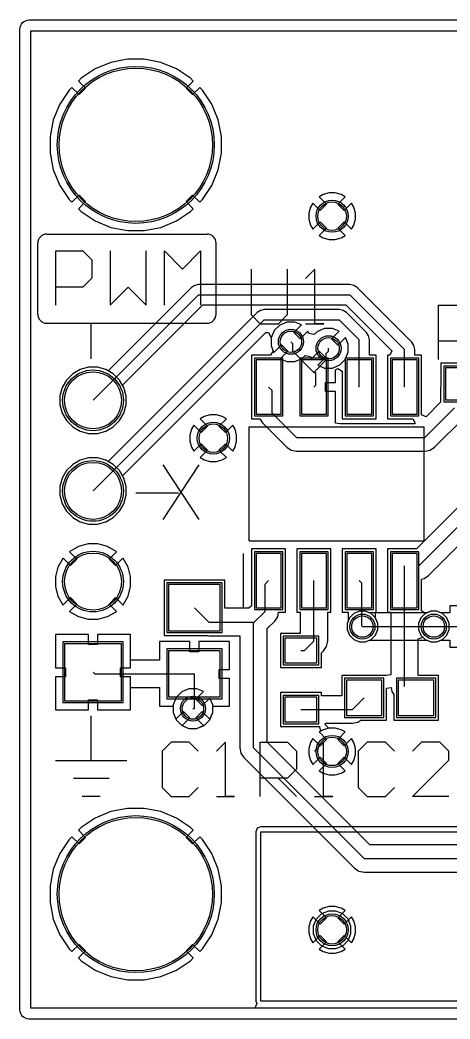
# Model space of a CAD drawing. Extents: x 3 to 4.97, y 3.05 to 4.15.
# Drawn here: x 3.002 to 3.477, y 3.051 to 4.154 of the extents above; entities that cross this region are included whole.
import ezdxf

# ---------------------------------------------------------------- set-up
doc = ezdxf.new("R2010")
doc.units = 0
doc.layers.get('0').update_dxf_attribs({"linetype": 'CONTINUOUS'})
for name, color, linetype in [('pcb1_copper_signal_1', 1, 'CONTINUOUS'), ('pcb1_copper_signal_2', 1, 'CONTINUOUS'), ('pcb1_copper_signal_bot', 5, 'CONTINUOUS'), ('pcb1_copper_signal_top', 1, 'CONTINUOUS'), ('pcb1_legend_top', 2, 'CONTINUOUS'), ('pcb1_paste_top', 8, 'CONTINUOUS'), ('pcb1_profile', 1, 'CONTINUOUS'), ('pcb1_soldermask_bot', 6, 'CONTINUOUS'), ('pcb1_soldermask_top', 1, 'CONTINUOUS')]:
    doc.layers.add(name, color=color, linetype=linetype)

# ---------------------------------------------------------------- blocks, each defined once
blk = doc.blocks.new('D14')
blk.add_lwpolyline([(0.0177, 0.0137), (-0.0177, 0.0137), (-0.0177, -0.0137), (0.0177, -0.0137)], close=True)
blk = doc.blocks.new('D15')
blk.add_lwpolyline([(0.0196, 0.0196), (-0.0196, 0.0196), (-0.0196, -0.0196), (0.0196, -0.0196)], close=True)
blk = doc.blocks.new('D16')
blk.add_lwpolyline([(0.0137, 0.0177), (-0.0137, 0.0177), (-0.0137, -0.0177), (0.0137, -0.0177)], close=True)
blk = doc.blocks.new('D23')
blk.add_lwpolyline([(0.0285, 0.0255), (-0.0285, 0.0255), (-0.0285, -0.0255), (0.0285, -0.0255)], close=True)
blk = doc.blocks.new('D24')
blk.add_lwpolyline([(0.0137, 0.03), (-0.0137, 0.03), (-0.0137, -0.03), (0.0137, -0.03)], close=True)
blk = doc.blocks.new('D27')
blk.add_lwpolyline([(0.0196, 0.0157), (-0.0196, 0.0157), (-0.0196, -0.0157), (0.0196, -0.0157)], close=True)
blk = doc.blocks.new('D28')
blk.add_lwpolyline([(0.0216, 0.0216), (-0.0216, 0.0216), (-0.0216, -0.0216), (0.0216, -0.0216)], close=True)
blk = doc.blocks.new('D29')
blk.add_lwpolyline([(0.0157, 0.0196), (-0.0157, 0.0196), (-0.0157, -0.0196), (0.0157, -0.0196)], close=True)
blk = doc.blocks.new('D36')
blk.add_lwpolyline([(0.0305, 0.0275), (-0.0305, 0.0275), (-0.0305, -0.0275), (0.0305, -0.0275)], close=True)
blk = doc.blocks.new('D37')
blk.add_lwpolyline([(0.0157, 0.0319), (-0.0157, 0.0319), (-0.0157, -0.0319), (0.0157, -0.0319)], close=True)
blk = doc.blocks.new('D40')
blk.add_circle((0, 0), 0.0335)
blk = doc.blocks.new('D41')
blk.add_lwpolyline([(0.0334, 0.0334), (-0.0334, 0.0334), (-0.0334, -0.0334), (0.0334, -0.0334)], close=True)
blk = doc.blocks.new('D44')
blk.add_circle((0, 0), 0.0138)
blk = doc.blocks.new('D45')
blk.add_circle((0, 0), 0.0177)
blk = doc.blocks.new('D46')
blk.add_circle((0, 0), 0.0866)
blk = doc.blocks.new('D50')
blk.add_circle((0, 0), 0.0315)
blk = doc.blocks.new('D51')
blk.add_lwpolyline([(0.0314, 0.0314), (-0.0314, 0.0314), (-0.0314, -0.0314), (0.0314, -0.0314)], close=True)
blk = doc.blocks.new('D54')
blk.add_circle((0, 0), 0.0118)
blk = doc.blocks.new('D55')
blk.add_circle((0, 0), 0.0157)
blk = doc.blocks.new('D56')
blk.add_circle((0, 0), 0.0846)

msp = doc.modelspace()

# ---------------------------------------------------------------- linework, layer by layer
at = {"layer": 'pcb1_copper_signal_1', "color": 1}
for points in [[(4.958587, 3.063224), (3.014169, 3.063224), (3.014169, 4.1415), (4.958587, 4.1415), (4.958587, 3.063224)], [(3.139244, 4.110394), (3.120598, 4.110394), (3.102315, 4.106756), (3.085091, 4.099622), (3.069587, 4.089264), (3.066531, 4.086209), (3.074469, 4.078272), (3.067398, 4.071201), (3.059461, 4.079138), (3.056406, 4.076083), (3.046047, 4.060579), (3.038913, 4.043354), (3.035276, 4.025071), (3.035276, 4.006425), (3.038913, 3.988142), (3.046047, 3.970917), (3.056406, 3.955413), (3.059461, 3.952358), (3.067398, 3.960295), (3.074469, 3.953224), (3.066531, 3.945287), (3.069587, 3.942232), (3.085091, 3.931874), (3.102315, 3.92474), (3.120598, 3.921102), (3.139244, 3.921102), (3.157528, 3.92474), (3.174752, 3.931874), (3.190256, 3.942232), (3.193311, 3.945287), (3.185374, 3.953224), (3.192445, 3.960295), (3.200382, 3.952358), (3.203437, 3.955413), (3.213795, 3.970917), (3.220929, 3.988142), (3.224567, 4.006425), (3.224567, 4.025071), (3.220929, 4.043354), (3.213795, 4.060579), (3.203437, 4.076083), (3.200382, 4.079138), (3.192445, 4.071201), (3.185374, 4.078272), (3.193311, 4.086209), (3.190256, 4.089264), (3.174752, 4.099622), (3.157528, 4.106756), (3.139244, 4.110394)], [(3.349846, 3.962756), (3.343067, 3.962756), (3.33652, 3.961), (3.332091, 3.958445), (3.340193, 3.950343), (3.333122, 3.943272), (3.32502, 3.951374), (3.322465, 3.946945), (3.320709, 3.940398), (3.320709, 3.933618), (3.322465, 3.927071), (3.32502, 3.922642), (3.333122, 3.930744), (3.340193, 3.923673), (3.332091, 3.915571), (3.33652, 3.913016), (3.343067, 3.91126), (3.349846, 3.91126), (3.356394, 3.913016), (3.360823, 3.915571), (3.35272, 3.923673), (3.359791, 3.930744), (3.367894, 3.922642), (3.370449, 3.927071), (3.372205, 3.933618), (3.372205, 3.940398), (3.370449, 3.946945), (3.367894, 3.951374), (3.359791, 3.943272), (3.35272, 3.950343), (3.360823, 3.958445), (3.356394, 3.961), (3.349846, 3.962756)], [(3.305331, 3.820276), (3.296654, 3.820276), (3.288638, 3.816953), (3.2825, 3.810819), (3.279181, 3.802803), (3.279181, 3.794126), (3.282228, 3.786772), (3.29065, 3.795193), (3.29772, 3.788122), (3.289299, 3.779701), (3.296654, 3.776654), (3.305331, 3.776654), (3.313346, 3.779972), (3.316783, 3.783409), (3.322681, 3.782236), (3.323756, 3.779646), (3.332177, 3.788067), (3.339248, 3.780996), (3.330827, 3.772575), (3.338181, 3.769528), (3.346858, 3.769528), (3.354874, 3.772846), (3.361012, 3.778984), (3.364331, 3.787), (3.364331, 3.795677), (3.361283, 3.803031), (3.352862, 3.79461), (3.345791, 3.801681), (3.354213, 3.810102), (3.346858, 3.81315), (3.338181, 3.81315), (3.330165, 3.809831), (3.326728, 3.806394), (3.320831, 3.807567), (3.319756, 3.810157), (3.311335, 3.801736), (3.304264, 3.808807), (3.312685, 3.817228), (3.305331, 3.820276)], [(3.08748, 3.770354), (3.077874, 3.770354), (3.068591, 3.767866), (3.060268, 3.763063), (3.053472, 3.756268), (3.048669, 3.747945), (3.046181, 3.738661), (3.046181, 3.729055), (3.048669, 3.719772), (3.053472, 3.711449), (3.060268, 3.704654), (3.068591, 3.69985), (3.077874, 3.697362), (3.08748, 3.697362), (3.096764, 3.69985), (3.105087, 3.704654), (3.111882, 3.711449), (3.116685, 3.719772), (3.119173, 3.729055), (3.119173, 3.738661), (3.116685, 3.747945), (3.111882, 3.756268), (3.105087, 3.763063), (3.096764, 3.767866), (3.08748, 3.770354)], [(3.218787, 3.717807), (3.212008, 3.717807), (3.205457, 3.716051), (3.201031, 3.713496), (3.209134, 3.705394), (3.202063, 3.698323), (3.193961, 3.706425), (3.191406, 3.701996), (3.18965, 3.695449), (3.18965, 3.688669), (3.191406, 3.682122), (3.193961, 3.677693), (3.202063, 3.685795), (3.209134, 3.678724), (3.201031, 3.670622), (3.205457, 3.668067), (3.212008, 3.666311), (3.218787, 3.666311), (3.225335, 3.668067), (3.229764, 3.670622), (3.221661, 3.678724), (3.228732, 3.685795), (3.236835, 3.677693), (3.23939, 3.682122), (3.241146, 3.688669), (3.241146, 3.695449), (3.23939, 3.701996), (3.236835, 3.706425), (3.228732, 3.698323), (3.221661, 3.705394), (3.229764, 3.713496), (3.225335, 3.716051), (3.218787, 3.717807)], [(3.08748, 3.670354), (3.077874, 3.670354), (3.068591, 3.667866), (3.060268, 3.663063), (3.053472, 3.656268), (3.048669, 3.647945), (3.046181, 3.638661), (3.046181, 3.629055), (3.048669, 3.619772), (3.053472, 3.611449), (3.060268, 3.604654), (3.068591, 3.59985), (3.077874, 3.597362), (3.08748, 3.597362), (3.096764, 3.59985), (3.105087, 3.604654), (3.111882, 3.611449), (3.116685, 3.619772), (3.119173, 3.629055), (3.119173, 3.638661), (3.116685, 3.647945), (3.111882, 3.656268), (3.105087, 3.663063), (3.096764, 3.667866), (3.08748, 3.670354)], [(3.088142, 3.575354), (3.077213, 3.575354), (3.066661, 3.572528), (3.057197, 3.567063), (3.05687, 3.566736), (3.064984, 3.558622), (3.057913, 3.551551), (3.049799, 3.559665), (3.049472, 3.559339), (3.044008, 3.549874), (3.041181, 3.539323), (3.041181, 3.528394), (3.044008, 3.517843), (3.049472, 3.508378), (3.049799, 3.508051), (3.057913, 3.516165), (3.064984, 3.509094), (3.05687, 3.50098), (3.057197, 3.500654), (3.066661, 3.495189), (3.077213, 3.492362), (3.088142, 3.492362), (3.098693, 3.495189), (3.108157, 3.500654), (3.108484, 3.50098), (3.10037, 3.509094), (3.107441, 3.516165), (3.115555, 3.508051), (3.115882, 3.508378), (3.121346, 3.517843), (3.124173, 3.528394), (3.124173, 3.539323), (3.121346, 3.549874), (3.115882, 3.559339), (3.115555, 3.559665), (3.107441, 3.551551), (3.10037, 3.558622), (3.108484, 3.566736), (3.108157, 3.567063), (3.098693, 3.572528), (3.088142, 3.575354)], [(3.383264, 3.501063), (3.376579, 3.501063), (3.370398, 3.498504), (3.365669, 3.493776), (3.36311, 3.487594), (3.36311, 3.480909), (3.365669, 3.474728), (3.370398, 3.47), (3.376579, 3.467441), (3.383264, 3.467441), (3.389445, 3.47), (3.394173, 3.474728), (3.396732, 3.480909), (3.396732, 3.487594), (3.394173, 3.493776), (3.389445, 3.498504), (3.383264, 3.501063)], [(3.462004, 3.501063), (3.455319, 3.501063), (3.449138, 3.498504), (3.444409, 3.493776), (3.44185, 3.487594), (3.44185, 3.480909), (3.444409, 3.474728), (3.449138, 3.47), (3.455319, 3.467441), (3.462004, 3.467441), (3.468185, 3.47), (3.472913, 3.474728), (3.475472, 3.480909), (3.475472, 3.487594), (3.472913, 3.493776), (3.468185, 3.498504), (3.462004, 3.501063)], [(3.124173, 3.475354), (3.087677, 3.475354), (3.087677, 3.46428), (3.077677, 3.46428), (3.077677, 3.475354), (3.041181, 3.475354), (3.041181, 3.438858), (3.052256, 3.438858), (3.052256, 3.428858), (3.041181, 3.428858), (3.041181, 3.392362), (3.077677, 3.392362), (3.077677, 3.403437), (3.087677, 3.403437), (3.087677, 3.392362), (3.124173, 3.392362), (3.124173, 3.428858), (3.113098, 3.428858), (3.113098, 3.438858), (3.124173, 3.438858), (3.124173, 3.475354)], [(3.197252, 3.415512), (3.188575, 3.415512), (3.180559, 3.412193), (3.174421, 3.406055), (3.171102, 3.398039), (3.171102, 3.389362), (3.17415, 3.382008), (3.182571, 3.390429), (3.189642, 3.383358), (3.18122, 3.374937), (3.188575, 3.37189), (3.197252, 3.37189), (3.205268, 3.375209), (3.211406, 3.381346), (3.214724, 3.389362), (3.214724, 3.398039), (3.211677, 3.405394), (3.203256, 3.396972), (3.196185, 3.404043), (3.204606, 3.412465), (3.197252, 3.415512)], [(3.349846, 3.372205), (3.343067, 3.372205), (3.33652, 3.370449), (3.332091, 3.367894), (3.340193, 3.359791), (3.333122, 3.35272), (3.32502, 3.360823), (3.322465, 3.356394), (3.320709, 3.349846), (3.320709, 3.343067), (3.322465, 3.33652), (3.32502, 3.332091), (3.333122, 3.340193), (3.340193, 3.333122), (3.332091, 3.32502), (3.33652, 3.322465), (3.343067, 3.320709), (3.349846, 3.320709), (3.356394, 3.322465), (3.360823, 3.32502), (3.35272, 3.333122), (3.359791, 3.340193), (3.367894, 3.332091), (3.370449, 3.33652), (3.372205, 3.343067), (3.372205, 3.349846), (3.370449, 3.356394), (3.367894, 3.360823), (3.359791, 3.35272), (3.35272, 3.359791), (3.360823, 3.367894), (3.356394, 3.370449), (3.349846, 3.372205)], [(3.139244, 3.283622), (3.120598, 3.283622), (3.102315, 3.279984), (3.085091, 3.27285), (3.069587, 3.262492), (3.066531, 3.259437), (3.074469, 3.2515), (3.067398, 3.244429), (3.059461, 3.252366), (3.056406, 3.249311), (3.046047, 3.233807), (3.038913, 3.216583), (3.035276, 3.198299), (3.035276, 3.179654), (3.038913, 3.16137), (3.046047, 3.144146), (3.056406, 3.128642), (3.059461, 3.125587), (3.067398, 3.133524), (3.074469, 3.126453), (3.066531, 3.118516), (3.069587, 3.115461), (3.085091, 3.105102), (3.102315, 3.097969), (3.120598, 3.094331), (3.139244, 3.094331), (3.157528, 3.097969), (3.174752, 3.105102), (3.190256, 3.115461), (3.193311, 3.118516), (3.185374, 3.126453), (3.192445, 3.133524), (3.200382, 3.125587), (3.203437, 3.128642), (3.213795, 3.144146), (3.220929, 3.16137), (3.224567, 3.179654), (3.224567, 3.198299), (3.220929, 3.216583), (3.213795, 3.233807), (3.203437, 3.249311), (3.200382, 3.252366), (3.192445, 3.244429), (3.185374, 3.2515), (3.193311, 3.259437), (3.190256, 3.262492), (3.174752, 3.27285), (3.157528, 3.279984), (3.139244, 3.283622)], [(3.349846, 3.175354), (3.343067, 3.175354), (3.33652, 3.173598), (3.332091, 3.171043), (3.340193, 3.162941), (3.333122, 3.15587), (3.32502, 3.163972), (3.322465, 3.159543), (3.320709, 3.152996), (3.320709, 3.146217), (3.322465, 3.139669), (3.32502, 3.13524), (3.333122, 3.143343), (3.340193, 3.136272), (3.332091, 3.128169), (3.33652, 3.125614), (3.343067, 3.123858), (3.349846, 3.123858), (3.356394, 3.125614), (3.360823, 3.128169), (3.35272, 3.136272), (3.359791, 3.143343), (3.367894, 3.13524), (3.370449, 3.139669), (3.372205, 3.146217), (3.372205, 3.152996), (3.370449, 3.159543), (3.367894, 3.163972), (3.359791, 3.15587), (3.35272, 3.162941), (3.360823, 3.171043), (3.356394, 3.173598), (3.349846, 3.175354)]]:
    msp.add_lwpolyline(points, dxfattribs=at)
at = {"layer": 'pcb1_copper_signal_2', "color": 1}
for points in [[(4.958587, 3.063224), (3.014169, 3.063224), (3.014169, 4.1415), (4.958587, 4.1415), (4.958587, 3.063224)], [(3.139244, 4.110394), (3.120598, 4.110394), (3.102315, 4.106756), (3.085091, 4.099622), (3.069587, 4.089264), (3.066531, 4.086209), (3.074469, 4.078272), (3.067398, 4.071201), (3.059461, 4.079138), (3.056406, 4.076083), (3.046047, 4.060579), (3.038913, 4.043354), (3.035276, 4.025071), (3.035276, 4.006425), (3.038913, 3.988142), (3.046047, 3.970917), (3.056406, 3.955413), (3.059461, 3.952358), (3.067398, 3.960295), (3.074469, 3.953224), (3.066531, 3.945287), (3.069587, 3.942232), (3.085091, 3.931874), (3.102315, 3.92474), (3.120598, 3.921102), (3.139244, 3.921102), (3.157528, 3.92474), (3.174752, 3.931874), (3.190256, 3.942232), (3.193311, 3.945287), (3.185374, 3.953224), (3.192445, 3.960295), (3.200382, 3.952358), (3.203437, 3.955413), (3.213795, 3.970917), (3.220929, 3.988142), (3.224567, 4.006425), (3.224567, 4.025071), (3.220929, 4.043354), (3.213795, 4.060579), (3.203437, 4.076083), (3.200382, 4.079138), (3.192445, 4.071201), (3.185374, 4.078272), (3.193311, 4.086209), (3.190256, 4.089264), (3.174752, 4.099622), (3.157528, 4.106756), (3.139244, 4.110394)], [(3.349846, 3.962756), (3.343067, 3.962756), (3.33652, 3.961), (3.332091, 3.958445), (3.340193, 3.950343), (3.333122, 3.943272), (3.32502, 3.951374), (3.322465, 3.946945), (3.320709, 3.940398), (3.320709, 3.933618), (3.322465, 3.927071), (3.32502, 3.922642), (3.333122, 3.930744), (3.340193, 3.923673), (3.332091, 3.915571), (3.33652, 3.913016), (3.343067, 3.91126), (3.349846, 3.91126), (3.356394, 3.913016), (3.360823, 3.915571), (3.35272, 3.923673), (3.359791, 3.930744), (3.367894, 3.922642), (3.370449, 3.927071), (3.372205, 3.933618), (3.372205, 3.940398), (3.370449, 3.946945), (3.367894, 3.951374), (3.359791, 3.943272), (3.35272, 3.950343), (3.360823, 3.958445), (3.356394, 3.961), (3.349846, 3.962756)], [(3.305331, 3.820276), (3.296654, 3.820276), (3.288638, 3.816953), (3.2825, 3.810819), (3.279181, 3.802803), (3.279181, 3.794126), (3.282228, 3.786772), (3.29065, 3.795193), (3.29772, 3.788122), (3.289299, 3.779701), (3.296654, 3.776654), (3.305331, 3.776654), (3.313346, 3.779972), (3.316783, 3.783409), (3.322681, 3.782236), (3.323756, 3.779646), (3.332177, 3.788067), (3.339248, 3.780996), (3.330827, 3.772575), (3.338181, 3.769528), (3.346858, 3.769528), (3.354874, 3.772846), (3.361012, 3.778984), (3.364331, 3.787), (3.364331, 3.795677), (3.361283, 3.803031), (3.352862, 3.79461), (3.345791, 3.801681), (3.354213, 3.810102), (3.346858, 3.81315), (3.338181, 3.81315), (3.330165, 3.809831), (3.326728, 3.806394), (3.320831, 3.807567), (3.319756, 3.810157), (3.311335, 3.801736), (3.304264, 3.808807), (3.312685, 3.817228), (3.305331, 3.820276)], [(3.08748, 3.770354), (3.077874, 3.770354), (3.068591, 3.767866), (3.060268, 3.763063), (3.053472, 3.756268), (3.048669, 3.747945), (3.046181, 3.738661), (3.046181, 3.729055), (3.048669, 3.719772), (3.053472, 3.711449), (3.060268, 3.704654), (3.068591, 3.69985), (3.077874, 3.697362), (3.08748, 3.697362), (3.096764, 3.69985), (3.105087, 3.704654), (3.111882, 3.711449), (3.116685, 3.719772), (3.119173, 3.729055), (3.119173, 3.738661), (3.116685, 3.747945), (3.111882, 3.756268), (3.105087, 3.763063), (3.096764, 3.767866), (3.08748, 3.770354)], [(3.218787, 3.717807), (3.212008, 3.717807), (3.205457, 3.716051), (3.201031, 3.713496), (3.209134, 3.705394), (3.202063, 3.698323), (3.193961, 3.706425), (3.191406, 3.701996), (3.18965, 3.695449), (3.18965, 3.688669), (3.191406, 3.682122), (3.193961, 3.677693), (3.202063, 3.685795), (3.209134, 3.678724), (3.201031, 3.670622), (3.205457, 3.668067), (3.212008, 3.666311), (3.218787, 3.666311), (3.225335, 3.668067), (3.229764, 3.670622), (3.221661, 3.678724), (3.228732, 3.685795), (3.236835, 3.677693), (3.23939, 3.682122), (3.241146, 3.688669), (3.241146, 3.695449), (3.23939, 3.701996), (3.236835, 3.706425), (3.228732, 3.698323), (3.221661, 3.705394), (3.229764, 3.713496), (3.225335, 3.716051), (3.218787, 3.717807)], [(3.08748, 3.670354), (3.077874, 3.670354), (3.068591, 3.667866), (3.060268, 3.663063), (3.053472, 3.656268), (3.048669, 3.647945), (3.046181, 3.638661), (3.046181, 3.629055), (3.048669, 3.619772), (3.053472, 3.611449), (3.060268, 3.604654), (3.068591, 3.59985), (3.077874, 3.597362), (3.08748, 3.597362), (3.096764, 3.59985), (3.105087, 3.604654), (3.111882, 3.611449), (3.116685, 3.619772), (3.119173, 3.629055), (3.119173, 3.638661), (3.116685, 3.647945), (3.111882, 3.656268), (3.105087, 3.663063), (3.096764, 3.667866), (3.08748, 3.670354)], [(3.088142, 3.575354), (3.077213, 3.575354), (3.066661, 3.572528), (3.057197, 3.567063), (3.05687, 3.566736), (3.064984, 3.558622), (3.057913, 3.551551), (3.049799, 3.559665), (3.049472, 3.559339), (3.044008, 3.549874), (3.041181, 3.539323), (3.041181, 3.528394), (3.044008, 3.517843), (3.049472, 3.508378), (3.049799, 3.508051), (3.057913, 3.516165), (3.064984, 3.509094), (3.05687, 3.50098), (3.057197, 3.500654), (3.066661, 3.495189), (3.077213, 3.492362), (3.088142, 3.492362), (3.098693, 3.495189), (3.108157, 3.500654), (3.108484, 3.50098), (3.10037, 3.509094), (3.107441, 3.516165), (3.115555, 3.508051), (3.115882, 3.508378), (3.121346, 3.517843), (3.124173, 3.528394), (3.124173, 3.539323), (3.121346, 3.549874), (3.115882, 3.559339), (3.115555, 3.559665), (3.107441, 3.551551), (3.10037, 3.558622), (3.108484, 3.566736), (3.108157, 3.567063), (3.098693, 3.572528), (3.088142, 3.575354)], [(3.383264, 3.501063), (3.376579, 3.501063), (3.370398, 3.498504), (3.365669, 3.493776), (3.36311, 3.487594), (3.36311, 3.480909), (3.365669, 3.474728), (3.370398, 3.47), (3.376579, 3.467441), (3.383264, 3.467441), (3.389445, 3.47), (3.394173, 3.474728), (3.396732, 3.480909), (3.396732, 3.487594), (3.394173, 3.493776), (3.389445, 3.498504), (3.383264, 3.501063)], [(3.462004, 3.501063), (3.455319, 3.501063), (3.449138, 3.498504), (3.444409, 3.493776), (3.44185, 3.487594), (3.44185, 3.480909), (3.444409, 3.474728), (3.449138, 3.47), (3.455319, 3.467441), (3.462004, 3.467441), (3.468185, 3.47), (3.472913, 3.474728), (3.475472, 3.480909), (3.475472, 3.487594), (3.472913, 3.493776), (3.468185, 3.498504), (3.462004, 3.501063)], [(3.124173, 3.475354), (3.087677, 3.475354), (3.087677, 3.46428), (3.077677, 3.46428), (3.077677, 3.475354), (3.041181, 3.475354), (3.041181, 3.438858), (3.052256, 3.438858), (3.052256, 3.428858), (3.041181, 3.428858), (3.041181, 3.392362), (3.077677, 3.392362), (3.077677, 3.403437), (3.087677, 3.403437), (3.087677, 3.392362), (3.124173, 3.392362), (3.124173, 3.428858), (3.113098, 3.428858), (3.113098, 3.438858), (3.124173, 3.438858), (3.124173, 3.475354)], [(3.197252, 3.415512), (3.188575, 3.415512), (3.180559, 3.412193), (3.174421, 3.406055), (3.171102, 3.398039), (3.171102, 3.389362), (3.17415, 3.382008), (3.182571, 3.390429), (3.189642, 3.383358), (3.18122, 3.374937), (3.188575, 3.37189), (3.197252, 3.37189), (3.205268, 3.375209), (3.211406, 3.381346), (3.214724, 3.389362), (3.214724, 3.398039), (3.211677, 3.405394), (3.203256, 3.396972), (3.196185, 3.404043), (3.204606, 3.412465), (3.197252, 3.415512)], [(3.349846, 3.372205), (3.343067, 3.372205), (3.33652, 3.370449), (3.332091, 3.367894), (3.340193, 3.359791), (3.333122, 3.35272), (3.32502, 3.360823), (3.322465, 3.356394), (3.320709, 3.349846), (3.320709, 3.343067), (3.322465, 3.33652), (3.32502, 3.332091), (3.333122, 3.340193), (3.340193, 3.333122), (3.332091, 3.32502), (3.33652, 3.322465), (3.343067, 3.320709), (3.349846, 3.320709), (3.356394, 3.322465), (3.360823, 3.32502), (3.35272, 3.333122), (3.359791, 3.340193), (3.367894, 3.332091), (3.370449, 3.33652), (3.372205, 3.343067), (3.372205, 3.349846), (3.370449, 3.356394), (3.367894, 3.360823), (3.359791, 3.35272), (3.35272, 3.359791), (3.360823, 3.367894), (3.356394, 3.370449), (3.349846, 3.372205)], [(3.139244, 3.283622), (3.120598, 3.283622), (3.102315, 3.279984), (3.085091, 3.27285), (3.069587, 3.262492), (3.066531, 3.259437), (3.074469, 3.2515), (3.067398, 3.244429), (3.059461, 3.252366), (3.056406, 3.249311), (3.046047, 3.233807), (3.038913, 3.216583), (3.035276, 3.198299), (3.035276, 3.179654), (3.038913, 3.16137), (3.046047, 3.144146), (3.056406, 3.128642), (3.059461, 3.125587), (3.067398, 3.133524), (3.074469, 3.126453), (3.066531, 3.118516), (3.069587, 3.115461), (3.085091, 3.105102), (3.102315, 3.097969), (3.120598, 3.094331), (3.139244, 3.094331), (3.157528, 3.097969), (3.174752, 3.105102), (3.190256, 3.115461), (3.193311, 3.118516), (3.185374, 3.126453), (3.192445, 3.133524), (3.200382, 3.125587), (3.203437, 3.128642), (3.213795, 3.144146), (3.220929, 3.16137), (3.224567, 3.179654), (3.224567, 3.198299), (3.220929, 3.216583), (3.213795, 3.233807), (3.203437, 3.249311), (3.200382, 3.252366), (3.192445, 3.244429), (3.185374, 3.2515), (3.193311, 3.259437), (3.190256, 3.262492), (3.174752, 3.27285), (3.157528, 3.279984), (3.139244, 3.283622)], [(3.349846, 3.175354), (3.343067, 3.175354), (3.33652, 3.173598), (3.332091, 3.171043), (3.340193, 3.162941), (3.333122, 3.15587), (3.32502, 3.163972), (3.322465, 3.159543), (3.320709, 3.152996), (3.320709, 3.146217), (3.322465, 3.139669), (3.32502, 3.13524), (3.333122, 3.143343), (3.340193, 3.136272), (3.332091, 3.128169), (3.33652, 3.125614), (3.343067, 3.123858), (3.349846, 3.123858), (3.356394, 3.125614), (3.360823, 3.128169), (3.35272, 3.136272), (3.359791, 3.143343), (3.367894, 3.13524), (3.370449, 3.139669), (3.372205, 3.146217), (3.372205, 3.152996), (3.370449, 3.159543), (3.367894, 3.163972), (3.359791, 3.15587), (3.35272, 3.162941), (3.360823, 3.171043), (3.356394, 3.173598), (3.349846, 3.175354)]]:
    msp.add_lwpolyline(points, dxfattribs=at)
at = {"layer": 'pcb1_copper_signal_bot', "color": 5}
for points in [[(3.80376, 3.263287), (3.267717, 3.263287), (3.26389, 3.261701), (3.262303, 3.257874), (3.262303, 3.070866), (3.263398, 3.068224), (3.261173, 3.063224), (3.014169, 3.063224), (3.014169, 4.1415), (4.958587, 4.1415)], [(3.139244, 4.110394), (3.120598, 4.110394), (3.102315, 4.106756), (3.085091, 4.099622), (3.069587, 4.089264), (3.066531, 4.086209), (3.074469, 4.078272), (3.067398, 4.071201), (3.059461, 4.079138), (3.056406, 4.076083), (3.046047, 4.060579), (3.038913, 4.043354), (3.035276, 4.025071), (3.035276, 4.006425), (3.038913, 3.988142), (3.046047, 3.970917), (3.056406, 3.955413), (3.059461, 3.952358), (3.067398, 3.960295), (3.074469, 3.953224), (3.066531, 3.945287), (3.069587, 3.942232), (3.085091, 3.931874), (3.102315, 3.92474), (3.120598, 3.921102), (3.139244, 3.921102), (3.157528, 3.92474), (3.174752, 3.931874), (3.190256, 3.942232), (3.193311, 3.945287), (3.185374, 3.953224), (3.192445, 3.960295), (3.200382, 3.952358), (3.203437, 3.955413), (3.213795, 3.970917), (3.220929, 3.988142), (3.224567, 4.006425), (3.224567, 4.025071), (3.220929, 4.043354), (3.213795, 4.060579), (3.203437, 4.076083), (3.200382, 4.079138), (3.192445, 4.071201), (3.185374, 4.078272), (3.193311, 4.086209), (3.190256, 4.089264), (3.174752, 4.099622), (3.157528, 4.106756), (3.139244, 4.110394)], [(3.349846, 3.962756), (3.343067, 3.962756), (3.33652, 3.961), (3.332091, 3.958445), (3.340193, 3.950343), (3.333122, 3.943272), (3.32502, 3.951374), (3.322465, 3.946945), (3.320709, 3.940398), (3.320709, 3.933618), (3.322465, 3.927071), (3.32502, 3.922642), (3.333122, 3.930744), (3.340193, 3.923673), (3.332091, 3.915571), (3.33652, 3.913016), (3.343067, 3.91126), (3.349846, 3.91126), (3.356394, 3.913016), (3.360823, 3.915571), (3.35272, 3.923673), (3.359791, 3.930744), (3.367894, 3.922642), (3.370449, 3.927071), (3.372205, 3.933618), (3.372205, 3.940398), (3.370449, 3.946945), (3.367894, 3.951374), (3.359791, 3.943272), (3.35272, 3.950343), (3.360823, 3.958445), (3.356394, 3.961), (3.349846, 3.962756)], [(3.305331, 3.820276), (3.296654, 3.820276), (3.288638, 3.816953), (3.2825, 3.810819), (3.279181, 3.802803), (3.279181, 3.794126), (3.282228, 3.786772), (3.29065, 3.795193), (3.29772, 3.788122), (3.289299, 3.779701), (3.296654, 3.776654), (3.305331, 3.776654), (3.313346, 3.779972), (3.316783, 3.783409), (3.322681, 3.782236), (3.323756, 3.779646), (3.332177, 3.788067), (3.339248, 3.780996), (3.330827, 3.772575), (3.338181, 3.769528), (3.346858, 3.769528), (3.354874, 3.772846), (3.361012, 3.778984), (3.364331, 3.787), (3.364331, 3.795677), (3.361283, 3.803031), (3.352862, 3.79461), (3.345791, 3.801681), (3.354213, 3.810102), (3.346858, 3.81315), (3.338181, 3.81315), (3.330165, 3.809831), (3.326728, 3.806394), (3.320831, 3.807567), (3.319756, 3.810157), (3.311335, 3.801736), (3.304264, 3.808807), (3.312685, 3.817228), (3.305331, 3.820276)], [(3.08748, 3.770354), (3.077874, 3.770354), (3.068591, 3.767866), (3.060268, 3.763063), (3.053472, 3.756268), (3.048669, 3.747945), (3.046181, 3.738661), (3.046181, 3.729055), (3.048669, 3.719772), (3.053472, 3.711449), (3.060268, 3.704654), (3.068591, 3.69985), (3.077874, 3.697362), (3.08748, 3.697362), (3.096764, 3.69985), (3.105087, 3.704654), (3.111882, 3.711449), (3.116685, 3.719772), (3.119173, 3.729055), (3.119173, 3.738661), (3.116685, 3.747945), (3.111882, 3.756268), (3.105087, 3.763063), (3.096764, 3.767866), (3.08748, 3.770354)], [(3.218787, 3.717807), (3.212008, 3.717807), (3.205457, 3.716051), (3.201031, 3.713496), (3.209134, 3.705394), (3.202063, 3.698323), (3.193961, 3.706425), (3.191406, 3.701996), (3.18965, 3.695449), (3.18965, 3.688669), (3.191406, 3.682122), (3.193961, 3.677693), (3.202063, 3.685795), (3.209134, 3.678724), (3.201031, 3.670622), (3.205457, 3.668067), (3.212008, 3.666311), (3.218787, 3.666311), (3.225335, 3.668067), (3.229764, 3.670622), (3.221661, 3.678724), (3.228732, 3.685795), (3.236835, 3.677693), (3.23939, 3.682122), (3.241146, 3.688669), (3.241146, 3.695449), (3.23939, 3.701996), (3.236835, 3.706425), (3.228732, 3.698323), (3.221661, 3.705394), (3.229764, 3.713496), (3.225335, 3.716051), (3.218787, 3.717807)], [(3.08748, 3.670354), (3.077874, 3.670354), (3.068591, 3.667866), (3.060268, 3.663063), (3.053472, 3.656268), (3.048669, 3.647945), (3.046181, 3.638661), (3.046181, 3.629055), (3.048669, 3.619772), (3.053472, 3.611449), (3.060268, 3.604654), (3.068591, 3.59985), (3.077874, 3.597362), (3.08748, 3.597362), (3.096764, 3.59985), (3.105087, 3.604654), (3.111882, 3.611449), (3.116685, 3.619772), (3.119173, 3.629055), (3.119173, 3.638661), (3.116685, 3.647945), (3.111882, 3.656268), (3.105087, 3.663063), (3.096764, 3.667866), (3.08748, 3.670354)], [(3.088142, 3.575354), (3.077213, 3.575354), (3.066661, 3.572528), (3.057197, 3.567063), (3.05687, 3.566736), (3.064984, 3.558622), (3.057913, 3.551551), (3.049799, 3.559665), (3.049472, 3.559339), (3.044008, 3.549874), (3.041181, 3.539323), (3.041181, 3.528394), (3.044008, 3.517843), (3.049472, 3.508378), (3.049799, 3.508051), (3.057913, 3.516165), (3.064984, 3.509094), (3.05687, 3.50098), (3.057197, 3.500654), (3.066661, 3.495189), (3.077213, 3.492362), (3.088142, 3.492362), (3.098693, 3.495189), (3.108157, 3.500654), (3.108484, 3.50098), (3.10037, 3.509094), (3.107441, 3.516165), (3.115555, 3.508051), (3.115882, 3.508378), (3.121346, 3.517843), (3.124173, 3.528394), (3.124173, 3.539323), (3.121346, 3.549874), (3.115882, 3.559339), (3.115555, 3.559665), (3.107441, 3.551551), (3.10037, 3.558622), (3.108484, 3.566736), (3.108157, 3.567063), (3.098693, 3.572528), (3.088142, 3.575354)], [(3.462004, 3.501063), (3.455319, 3.501063), (3.451268, 3.499386), (3.387315, 3.499386), (3.383264, 3.501063), (3.376579, 3.501063), (3.370398, 3.498504), (3.365669, 3.493776), (3.36311, 3.487594), (3.36311, 3.480909), (3.365669, 3.474728), (3.370398, 3.47), (3.376579, 3.467441), (3.383264, 3.467441), (3.387315, 3.469118), (3.451268, 3.469118), (3.455319, 3.467441), (3.462004, 3.467441), (3.468185, 3.47), (3.472913, 3.474728), (3.475472, 3.480909), (3.475472, 3.487594), (3.472913, 3.493776), (3.468185, 3.498504), (3.462004, 3.501063)], [(3.379921, 3.484252), (3.458661, 3.484252)], [(3.124173, 3.475354), (3.087677, 3.475354), (3.087677, 3.46428), (3.077677, 3.46428), (3.077677, 3.475354), (3.041181, 3.475354), (3.041181, 3.438858), (3.052256, 3.438858), (3.052256, 3.428858), (3.041181, 3.428858), (3.041181, 3.392362), (3.077677, 3.392362), (3.077677, 3.403437), (3.087677, 3.403437), (3.087677, 3.392362), (3.124173, 3.392362), (3.124173, 3.428858), (3.113098, 3.428858), (3.113098, 3.438858), (3.124173, 3.438858), (3.124173, 3.475354)], [(3.197252, 3.415512), (3.188575, 3.415512), (3.180559, 3.412193), (3.174421, 3.406055), (3.171102, 3.398039), (3.171102, 3.389362), (3.17415, 3.382008), (3.182571, 3.390429), (3.189642, 3.383358), (3.18122, 3.374937), (3.188575, 3.37189), (3.197252, 3.37189), (3.205268, 3.375209), (3.211406, 3.381346), (3.214724, 3.389362), (3.214724, 3.398039), (3.211677, 3.405394), (3.203256, 3.396972), (3.196185, 3.404043), (3.204606, 3.412465), (3.197252, 3.415512)], [(3.349846, 3.372205), (3.343067, 3.372205), (3.33652, 3.370449), (3.332091, 3.367894), (3.340193, 3.359791), (3.333122, 3.35272), (3.32502, 3.360823), (3.322465, 3.356394), (3.320709, 3.349846), (3.320709, 3.343067), (3.322465, 3.33652), (3.32502, 3.332091), (3.333122, 3.340193), (3.340193, 3.333122), (3.332091, 3.32502), (3.33652, 3.322465), (3.343067, 3.320709), (3.349846, 3.320709), (3.356394, 3.322465), (3.360823, 3.32502), (3.35272, 3.333122), (3.359791, 3.340193), (3.367894, 3.332091), (3.370449, 3.33652), (3.372205, 3.343067), (3.372205, 3.349846), (3.370449, 3.356394), (3.367894, 3.360823), (3.359791, 3.35272), (3.35272, 3.359791), (3.360823, 3.367894), (3.356394, 3.370449), (3.349846, 3.372205)], [(3.139244, 3.283622), (3.120598, 3.283622), (3.102315, 3.279984), (3.085091, 3.27285), (3.069587, 3.262492), (3.066531, 3.259437), (3.074469, 3.2515), (3.067398, 3.244429), (3.059461, 3.252366), (3.056406, 3.249311), (3.046047, 3.233807), (3.038913, 3.216583), (3.035276, 3.198299), (3.035276, 3.179654), (3.038913, 3.16137), (3.046047, 3.144146), (3.056406, 3.128642), (3.059461, 3.125587), (3.067398, 3.133524), (3.074469, 3.126453), (3.066531, 3.118516), (3.069587, 3.115461), (3.085091, 3.105102), (3.102315, 3.097969), (3.120598, 3.094331), (3.139244, 3.094331), (3.157528, 3.097969), (3.174752, 3.105102), (3.190256, 3.115461), (3.193311, 3.118516), (3.185374, 3.126453), (3.192445, 3.133524), (3.200382, 3.125587), (3.203437, 3.128642), (3.213795, 3.144146), (3.220929, 3.16137), (3.224567, 3.179654), (3.224567, 3.198299), (3.220929, 3.216583), (3.213795, 3.233807), (3.203437, 3.249311), (3.200382, 3.252366), (3.192445, 3.244429), (3.185374, 3.2515), (3.193311, 3.259437), (3.190256, 3.262492), (3.174752, 3.27285), (3.157528, 3.279984), (3.139244, 3.283622)], [(4.958587, 3.070866), (3.267717, 3.070866), (3.267717, 3.257874), (3.936673, 3.257874), (3.937512, 3.257528), (3.944201, 3.257528), (3.945035, 3.257874), (4.645669, 3.257874)], [(3.350583, 3.170354), (3.342331, 3.170354), (3.334705, 3.167197), (3.328866, 3.161358), (3.325709, 3.153732), (3.325709, 3.14548), (3.328866, 3.137854), (3.334705, 3.132016), (3.342331, 3.128858), (3.350583, 3.128858), (3.358209, 3.132016), (3.364047, 3.137854), (3.367205, 3.14548), (3.367205, 3.153732), (3.364047, 3.161358), (3.358209, 3.167197), (3.350583, 3.170354)]]:
    msp.add_lwpolyline(points, dxfattribs=at)
at = {"layer": 'pcb1_copper_signal_top', "color": 1}
for points in [[(4.958587, 3.063224), (3.014169, 3.063224), (3.014169, 4.1415), (4.958587, 4.1415), (4.958587, 3.063224)], [(3.139244, 4.110394), (3.120598, 4.110394), (3.102315, 4.106756), (3.085091, 4.099622), (3.069587, 4.089264), (3.066531, 4.086209), (3.074469, 4.078272), (3.067398, 4.071201), (3.059461, 4.079138), (3.056406, 4.076083), (3.046047, 4.060579), (3.038913, 4.043354), (3.035276, 4.025071), (3.035276, 4.006425), (3.038913, 3.988142), (3.046047, 3.970917), (3.056406, 3.955413), (3.059461, 3.952358), (3.067398, 3.960295), (3.074469, 3.953224), (3.066531, 3.945287), (3.069587, 3.942232), (3.085091, 3.931874), (3.102315, 3.92474), (3.120598, 3.921102), (3.139244, 3.921102), (3.157528, 3.92474), (3.174752, 3.931874), (3.190256, 3.942232), (3.193311, 3.945287), (3.185374, 3.953224), (3.192445, 3.960295), (3.200382, 3.952358), (3.203437, 3.955413), (3.213795, 3.970917), (3.220929, 3.988142), (3.224567, 4.006425), (3.224567, 4.025071), (3.220929, 4.043354), (3.213795, 4.060579), (3.203437, 4.076083), (3.200382, 4.079138), (3.192445, 4.071201), (3.185374, 4.078272), (3.193311, 4.086209), (3.190256, 4.089264), (3.174752, 4.099622), (3.157528, 4.106756), (3.139244, 4.110394)], [(3.349846, 3.962756), (3.343067, 3.962756), (3.33652, 3.961), (3.332091, 3.958445), (3.340193, 3.950343), (3.333122, 3.943272), (3.32502, 3.951374), (3.322465, 3.946945), (3.320709, 3.940398), (3.320709, 3.933618), (3.322465, 3.927071), (3.32502, 3.922642), (3.333122, 3.930744), (3.340193, 3.923673), (3.332091, 3.915571), (3.33652, 3.913016), (3.343067, 3.91126), (3.349846, 3.91126), (3.356394, 3.913016), (3.360823, 3.915571), (3.35272, 3.923673), (3.359791, 3.930744), (3.367894, 3.922642), (3.370449, 3.927071), (3.372205, 3.933618), (3.372205, 3.940398), (3.370449, 3.946945), (3.367894, 3.951374), (3.359791, 3.943272), (3.35272, 3.950343), (3.360823, 3.958445), (3.356394, 3.961), (3.349846, 3.962756)], [(3.366142, 3.861512), (3.366142, 3.861512), (3.199213, 3.861512), (3.194957, 3.860665), (3.19135, 3.858256), (3.19135, 3.858256), (3.099425, 3.766331), (3.096764, 3.767866), (3.08748, 3.770354), (3.077874, 3.770354), (3.068591, 3.767866), (3.060268, 3.763063), (3.053472, 3.756268), (3.048669, 3.747945), (3.046181, 3.738661), (3.046181, 3.729055), (3.048669, 3.719772), (3.053472, 3.711449), (3.060268, 3.704654), (3.068591, 3.69985), (3.077874, 3.697362), (3.08748, 3.697362), (3.096764, 3.69985), (3.105087, 3.704654), (3.111882, 3.711449), (3.116685, 3.719772), (3.119173, 3.729055), (3.119173, 3.738661), (3.116685, 3.747945), (3.11515, 3.750606), (3.203819, 3.839276), (3.361535, 3.839276), (3.412287, 3.788524), (3.410217, 3.783524), (3.40765, 3.783524), (3.40765, 3.713484), (3.435378, 3.713484), (3.438047, 3.708484), (3.437756, 3.708047), (3.355028, 3.708047), (3.350209, 3.708484), (3.350209, 3.743504), (3.33913, 3.743504), (3.33913, 3.753504), (3.350209, 3.753504), (3.350209, 3.767563), (3.352646, 3.768984), (3.357646, 3.76611), (3.357646, 3.713484), (3.395209, 3.713484), (3.395209, 3.783524), (3.387547, 3.783524), (3.387547, 3.800736), (3.387547, 3.800736), (3.386701, 3.804992), (3.384291, 3.808602), (3.384291, 3.808602), (3.362193, 3.830697), (3.358587, 3.833106), (3.354331, 3.833953), (3.354331, 3.833953), (3.271654, 3.833953), (3.267398, 3.833106), (3.263791, 3.830697), (3.263791, 3.830697), (3.099425, 3.666331), (3.096764, 3.667866), (3.08748, 3.670354), (3.077874, 3.670354), (3.068591, 3.667866), (3.060268, 3.663063), (3.053472, 3.656268), (3.048669, 3.647945), (3.046181, 3.638661), (3.046181, 3.629055), (3.048669, 3.619772), (3.053472, 3.611449), (3.060268, 3.604654), (3.068591, 3.59985), (3.077874, 3.597362), (3.08748, 3.597362), (3.096764, 3.59985), (3.105087, 3.604654), (3.111882, 3.611449), (3.116685, 3.619772), (3.119173, 3.629055), (3.119173, 3.638661), (3.116685, 3.647945), (3.11515, 3.650606), (3.273374, 3.808831), (3.276154, 3.808559), (3.279362, 3.80324), (3.279181, 3.802803), (3.279181, 3.794126), (3.2815, 3.788524), (3.278551, 3.783524), (3.257646, 3.783524), (3.257646, 3.713484), (3.266622, 3.713484), (3.269665, 3.708933), (3.296386, 3.682213), (3.296386, 3.682213), (3.301295, 3.678933), (3.307087, 3.67778), (3.448819, 3.67778), (3.448819, 3.67778), (3.45461, 3.678933), (3.45952, 3.682213), (3.49202, 3.714713)], [(3.504035, 3.774685), (3.466476, 3.774685), (3.466476, 3.749496), (3.466185, 3.748031), (3.466185, 3.748031), (3.466185, 3.731681), (3.450205, 3.715705), (3.445205, 3.717776), (3.445205, 3.783524), (3.437547, 3.783524), (3.437547, 3.790106), (3.437547, 3.79011), (3.436701, 3.794362), (3.434291, 3.797972), (3.434287, 3.797972), (3.374004, 3.858256), (3.370398, 3.860665), (3.366142, 3.861512)], [(3.082677, 3.733858), (3.199213, 3.850394)], [(3.199213, 3.850394), (3.366142, 3.850394)], [(3.366142, 3.850394), (3.426425, 3.79011)], [(3.082677, 3.633858), (3.271654, 3.822835)], [(3.271654, 3.822835), (3.354331, 3.822835), (3.376429, 3.800736)], [(3.300992, 3.798465), (3.303252, 3.796205)], [(3.303252, 3.787921), (3.303252, 3.796205)], [(3.376429, 3.748504), (3.376429, 3.800736)], [(3.303252, 3.787921), (3.326425, 3.764744)], [(3.340043, 3.785665), (3.34252, 3.788142)], [(3.340043, 3.778362), (3.340043, 3.785665)], [(3.34252, 3.788142), (3.34252, 3.791339)], [(3.426425, 3.748504), (3.426425, 3.79011)], [(3.326425, 3.764744), (3.340043, 3.778362)], [(3.326425, 3.764744), (3.328567, 3.764744)], [(3.328567, 3.750646), (3.328567, 3.764744)], [(3.276429, 3.748504), (3.280366, 3.744567)], [(3.326425, 3.748504), (3.328567, 3.750646)], [(3.280366, 3.719638), (3.280366, 3.744567)], [(3.218787, 3.717807), (3.212008, 3.717807), (3.205457, 3.716051), (3.201031, 3.713496), (3.209134, 3.705394), (3.202063, 3.698323), (3.193961, 3.706425), (3.191406, 3.701996), (3.18965, 3.695449), (3.18965, 3.688669), (3.191406, 3.682122), (3.193961, 3.677693), (3.202063, 3.685795), (3.209134, 3.678724), (3.201031, 3.670622), (3.205457, 3.668067), (3.212008, 3.666311), (3.218787, 3.666311), (3.225335, 3.668067), (3.229764, 3.670622), (3.221661, 3.678724), (3.228732, 3.685795), (3.236835, 3.677693), (3.23939, 3.682122), (3.241146, 3.688669), (3.241146, 3.695449), (3.23939, 3.701996), (3.236835, 3.706425), (3.228732, 3.698323), (3.221661, 3.705394), (3.229764, 3.713496), (3.225335, 3.716051), (3.218787, 3.717807)], [(3.280366, 3.719638), (3.307087, 3.692913)], [(3.448819, 3.692913), (3.481319, 3.725413)], [(3.307087, 3.692913), (3.448819, 3.692913)], [(3.513906, 3.644331), (3.439551, 3.56998), (3.40765, 3.56998), (3.40765, 3.499941), (3.411295, 3.499941), (3.411295, 3.430803), (3.406547, 3.430197), (3.406295, 3.430197), (3.357177, 3.430197), (3.357177, 3.407772), (3.334772, 3.407772), (3.334772, 3.411417), (3.289339, 3.411417), (3.289339, 3.373858), (3.330228, 3.373858), (3.332421, 3.373858), (3.332524, 3.37348), (3.332524, 3.37348), (3.33376, 3.368858), (3.332091, 3.367894), (3.340193, 3.359791), (3.333122, 3.35272), (3.32502, 3.360823), (3.322465, 3.356394), (3.320709, 3.349846), (3.320709, 3.343067), (3.322465, 3.33652), (3.32502, 3.332091), (3.333122, 3.340193), (3.340193, 3.333122), (3.332091, 3.32502), (3.33652, 3.322465), (3.343067, 3.320709), (3.349846, 3.320709), (3.356394, 3.322465), (3.360823, 3.32502), (3.35272, 3.333122), (3.359791, 3.340193), (3.367894, 3.332091), (3.370449, 3.33652), (3.372205, 3.343067), (3.372205, 3.349846), (3.370449, 3.356394), (3.367894, 3.360823), (3.359791, 3.35272), (3.35272, 3.359791), (3.360823, 3.367894), (3.356394, 3.370449), (3.349846, 3.372205), (3.343067, 3.372205), (3.342835, 3.372142), (3.342323, 3.372051), (3.338701, 3.376213), (3.339248, 3.377504), (3.368984, 3.377504), (3.368988, 3.377504), (3.37478, 3.378657), (3.378028, 3.380827), (3.406547, 3.380827), (3.406547, 3.416433), (3.411547, 3.416925), (3.412445, 3.412398), (3.414421, 3.409445), (3.414421, 3.380827), (3.463787, 3.380827), (3.463787, 3.430197), (3.441559, 3.430197), (3.441559, 3.470508), (3.446559, 3.472579), (3.449138, 3.47), (3.455319, 3.467441), (3.462004, 3.467441), (3.466055, 3.469118), (3.47622, 3.469118), (3.47622, 3.461535), (3.51378, 3.461535)], [(3.442177, 3.551201), (3.524606, 3.63363)], [(3.51378, 3.506969), (3.47622, 3.506969), (3.47622, 3.499386), (3.466055, 3.499386), (3.462004, 3.501063), (3.455319, 3.501063), (3.449709, 3.49874), (3.447177, 3.500071), (3.445205, 3.501642), (3.445205, 3.536669), (3.447965, 3.53722), (3.452878, 3.5405), (3.530874, 3.6185)], [(3.088142, 3.575354), (3.077213, 3.575354), (3.066661, 3.572528), (3.057197, 3.567063), (3.05687, 3.566736), (3.064984, 3.558622), (3.057913, 3.551551), (3.049799, 3.559665), (3.049472, 3.559339), (3.044008, 3.549874), (3.041181, 3.539323), (3.041181, 3.528394), (3.044008, 3.517843), (3.049472, 3.508378), (3.049799, 3.508051), (3.057913, 3.516165), (3.064984, 3.509094), (3.05687, 3.50098), (3.057197, 3.500654), (3.066661, 3.495189), (3.077213, 3.492362), (3.088142, 3.492362), (3.098693, 3.495189), (3.108157, 3.500654), (3.108484, 3.50098), (3.10037, 3.509094), (3.107441, 3.516165), (3.115555, 3.508051), (3.115882, 3.508378), (3.121346, 3.517843), (3.124173, 3.528394), (3.124173, 3.539323), (3.121346, 3.549874), (3.115882, 3.559339), (3.115555, 3.559665), (3.107441, 3.551551), (3.10037, 3.558622), (3.108484, 3.566736), (3.108157, 3.567063), (3.098693, 3.572528), (3.088142, 3.575354)], [(3.589567, 3.24348), (3.388157, 3.24348), (3.274976, 3.356661), (3.274976, 3.481921), (3.283193, 3.490134), (3.283193, 3.490138), (3.286472, 3.495043), (3.287445, 3.499941), (3.295205, 3.499941), (3.295205, 3.56998), (3.257646, 3.56998), (3.257646, 3.532488), (3.257358, 3.531024), (3.257358, 3.531024), (3.257358, 3.507106), (3.254638, 3.504386), (3.22811, 3.504386), (3.22811, 3.535591), (3.161024, 3.535591), (3.161024, 3.474409), (3.20885, 3.474409), (3.210315, 3.474118), (3.210315, 3.474118), (3.244709, 3.474118), (3.244709, 3.350394), (3.244709, 3.350394), (3.245862, 3.344602), (3.249142, 3.339693), (3.371189, 3.217646), (3.376098, 3.214366), (3.38189, 3.213213), (3.38189, 3.213213), (3.491728, 3.213213)], [(3.345205, 3.56998), (3.30765, 3.56998), (3.30765, 3.499941), (3.311295, 3.499941), (3.311295, 3.476535), (3.289339, 3.476535), (3.289339, 3.438976), (3.334772, 3.438976), (3.334772, 3.455134), (3.337126, 3.457488), (3.33713, 3.457488), (3.340409, 3.462398), (3.341559, 3.468189), (3.341559, 3.499941), (3.345205, 3.499941), (3.345205, 3.56998)], [(3.395209, 3.56998), (3.357646, 3.56998), (3.357646, 3.499941), (3.364035, 3.499941), (3.364035, 3.489827), (3.36311, 3.487594), (3.36311, 3.480909), (3.365669, 3.474728), (3.370398, 3.47), (3.376579, 3.467441), (3.383264, 3.467441), (3.389445, 3.47), (3.394173, 3.474728), (3.396732, 3.480909), (3.396732, 3.487594), (3.394299, 3.493465), (3.394299, 3.499941), (3.395209, 3.499941), (3.395209, 3.56998)], [(3.426425, 3.418189), (3.426425, 3.534961), (3.426425, 3.551201)], [(3.259843, 3.488189), (3.272488, 3.500835), (3.272488, 3.531024)], [(3.272488, 3.531024), (3.276429, 3.534961)], [(3.326425, 3.468189), (3.326425, 3.534961)], [(3.376429, 3.534961), (3.379169, 3.53222)], [(3.379169, 3.485004), (3.379169, 3.53222)], [(3.194567, 3.505), (3.210315, 3.489252)], [(3.210315, 3.489252), (3.259843, 3.489252)], [(3.259843, 3.350394), (3.259843, 3.488189)], [(3.379169, 3.485004), (3.379921, 3.484252)], [(3.458661, 3.484252), (3.495, 3.484252)], [(3.124173, 3.475354), (3.087677, 3.475354), (3.087677, 3.46428), (3.077677, 3.46428), (3.077677, 3.475354), (3.041181, 3.475354), (3.041181, 3.438858), (3.052256, 3.438858), (3.052256, 3.428858), (3.041181, 3.428858), (3.041181, 3.392362), (3.077677, 3.392362), (3.077677, 3.403437), (3.087677, 3.403437), (3.087677, 3.392362), (3.124173, 3.392362), (3.124173, 3.416874), (3.156024, 3.416874), (3.156024, 3.396417), (3.171102, 3.396417), (3.171102, 3.389362), (3.174421, 3.381346), (3.180559, 3.375209), (3.188575, 3.37189), (3.197252, 3.37189), (3.204606, 3.374937), (3.196185, 3.383358), (3.203256, 3.390429), (3.211677, 3.382008), (3.214724, 3.389362), (3.214724, 3.396417), (3.23311, 3.396417), (3.23311, 3.427008), (3.222035, 3.427008), (3.222035, 3.437008), (3.23311, 3.437008), (3.23311, 3.467598), (3.199567, 3.467598), (3.199567, 3.456524), (3.189567, 3.456524), (3.189567, 3.467598), (3.156024, 3.467598), (3.156024, 3.447142), (3.124173, 3.447142), (3.124173, 3.475354)], [(3.315992, 3.457756), (3.326425, 3.468189)], [(3.312059, 3.457756), (3.315992, 3.457756)], [(3.082677, 3.433858), (3.084528, 3.432008), (3.194567, 3.432008)], [(3.194567, 3.393701), (3.194567, 3.432008)], [(3.368988, 3.392638), (3.381858, 3.405512)], [(3.192913, 3.393701), (3.194567, 3.393701)], [(3.312059, 3.392638), (3.368988, 3.392638)], [(3.259843, 3.350394), (3.38189, 3.228346)], [(3.139244, 3.283622), (3.120598, 3.283622), (3.102315, 3.279984), (3.085091, 3.27285), (3.069587, 3.262492), (3.066531, 3.259437), (3.074469, 3.2515), (3.067398, 3.244429), (3.059461, 3.252366), (3.056406, 3.249311), (3.046047, 3.233807), (3.038913, 3.216583), (3.035276, 3.198299), (3.035276, 3.179654), (3.038913, 3.16137), (3.046047, 3.144146), (3.056406, 3.128642), (3.059461, 3.125587), (3.067398, 3.133524), (3.074469, 3.126453), (3.066531, 3.118516), (3.069587, 3.115461), (3.085091, 3.105102), (3.102315, 3.097969), (3.120598, 3.094331), (3.139244, 3.094331), (3.157528, 3.097969), (3.174752, 3.105102), (3.190256, 3.115461), (3.193311, 3.118516), (3.185374, 3.126453), (3.192445, 3.133524), (3.200382, 3.125587), (3.203437, 3.128642), (3.213795, 3.144146), (3.220929, 3.16137), (3.224567, 3.179654), (3.224567, 3.198299), (3.220929, 3.216583), (3.213795, 3.233807), (3.203437, 3.249311), (3.200382, 3.252366), (3.192445, 3.244429), (3.185374, 3.2515), (3.193311, 3.259437), (3.190256, 3.262492), (3.174752, 3.27285), (3.157528, 3.279984), (3.139244, 3.283622)], [(3.38189, 3.228346), (3.589567, 3.228346)], [(3.349846, 3.175354), (3.343067, 3.175354), (3.33652, 3.173598), (3.332091, 3.171043), (3.340193, 3.162941), (3.333122, 3.15587), (3.32502, 3.163972), (3.322465, 3.159543), (3.320709, 3.152996), (3.320709, 3.146217), (3.322465, 3.139669), (3.32502, 3.13524), (3.333122, 3.143343), (3.340193, 3.136272), (3.332091, 3.128169), (3.33652, 3.125614), (3.343067, 3.123858), (3.349846, 3.123858), (3.356394, 3.125614), (3.360823, 3.128169), (3.35272, 3.136272), (3.359791, 3.143343), (3.367894, 3.13524), (3.370449, 3.139669), (3.372205, 3.146217), (3.372205, 3.152996), (3.370449, 3.159543), (3.367894, 3.163972), (3.359791, 3.15587), (3.35272, 3.162941), (3.360823, 3.171043), (3.356394, 3.173598), (3.349846, 3.175354)]]:
    msp.add_lwpolyline(points, dxfattribs=at)
at = {"layer": 'pcb1_legend_top', "color": 2}
for points in [[(3.031654, 3.917323), (3.031654, 3.917323), (3.031654, 3.917323, 0.414214), (3.021654, 3.907323), (3.021654, 3.907323)], [(3.218504, 3.907323), (3.218504, 3.907323), (3.218504, 3.907323, 0.414214), (3.208504, 3.917323), (3.208504, 3.917323)], [(3.021654, 3.828898), (3.021654, 3.828898), (3.021654, 3.828898, 0.414214), (3.031654, 3.818898), (3.208504, 3.818898)], [(3.208504, 3.818898), (3.208504, 3.818898), (3.208504, 3.818898, 0.414214), (3.218504, 3.828898), (3.218504, 3.828898)]]:
    msp.add_lwpolyline(points, format="xyb", dxfattribs=at)
for points in [[(3.031654, 3.917323), (3.208504, 3.917323)], [(3.021654, 3.828898), (3.021654, 3.907323)], [(3.218504, 3.828898), (3.218504, 3.907323)], [(3.041496, 3.83874), (3.041496, 3.89872), (3.071484, 3.89872), (3.081484, 3.888724), (3.081484, 3.868728), (3.071484, 3.858732), (3.041496, 3.858732)], [(3.101476, 3.89872), (3.101476, 3.83874), (3.121469, 3.858732), (3.141465, 3.83874), (3.141465, 3.89872)], [(3.161457, 3.83874), (3.161457, 3.89872), (3.181453, 3.878728), (3.201445, 3.89872), (3.201445, 3.83874)], [(3.257256, 3.878413), (3.257256, 3.828433), (3.267256, 3.818437), (3.287248, 3.818437), (3.297244, 3.828433), (3.297244, 3.878413)], [(3.317236, 3.818437), (3.337232, 3.818437), (3.327236, 3.818437), (3.327236, 3.878413), (3.317236, 3.868417)], [(3.463795, 3.779067), (3.463795, 3.839043), (3.493787, 3.839043), (3.503783, 3.829047), (3.503783, 3.809055), (3.493787, 3.799059), (3.463795, 3.799059)], [(3.080709, 3.779528), (3.080709, 3.818898)], [(3.254969, 3.57874), (3.447882, 3.57874), (3.447882, 3.704724)], [(3.254969, 3.704724), (3.447882, 3.704724)], [(3.254969, 3.57874), (3.254969, 3.704724)], [(3.159606, 3.6625), (3.199594, 3.60252)], [(3.199594, 3.6625), (3.159606, 3.60252)], [(3.129921, 3.63189), (3.177165, 3.63189)], [(3.248866, 3.504921), (3.248866, 3.564961)], [(3.041339, 3.336614), (3.080709, 3.336614), (3.080709, 3.385827)], [(3.198819, 3.346764), (3.188823, 3.35676), (3.168831, 3.35676), (3.158831, 3.346764), (3.158831, 3.30678), (3.168831, 3.296783), (3.188823, 3.296783), (3.198819, 3.30678)], [(3.218811, 3.296783), (3.238807, 3.296783), (3.228811, 3.296783), (3.228811, 3.35676), (3.218811, 3.346764)], [(3.267098, 3.296783), (3.267098, 3.35676), (3.297091, 3.35676), (3.307087, 3.346764), (3.307087, 3.326772), (3.297091, 3.316776), (3.267098, 3.316776)], [(3.327079, 3.296783), (3.347075, 3.296783), (3.337079, 3.296783), (3.337079, 3.35676), (3.327079, 3.346764)], [(3.415201, 3.346764), (3.405205, 3.35676), (3.385209, 3.35676), (3.375213, 3.346764), (3.375213, 3.30678), (3.385209, 3.296783), (3.405205, 3.296783), (3.415201, 3.30678)], [(3.475181, 3.296783), (3.435193, 3.296783), (3.475181, 3.336768), (3.475181, 3.346764), (3.465185, 3.35676), (3.445189, 3.35676), (3.435193, 3.346764)], [(3.041339, 3.336614), (3.120079, 3.336614)], [(3.061024, 3.316929), (3.100394, 3.316929)], [(3.287094, 3.316776), (3.307087, 3.296783)], [(3.070866, 3.297244), (3.090551, 3.297244)]]:
    msp.add_lwpolyline(points, dxfattribs=at)
at = {"layer": 'pcb1_profile', "color": 1}
for points in [[(3.002126, 4.143543), (3.002126, 4.143543), (3.002126, 4.143543, -0.414214), (3.012126, 4.153543), (4.96063, 4.153543)], [(3.012126, 3.051181), (3.012126, 3.051181), (3.012126, 3.051181, -0.414214), (3.002126, 3.061181), (3.002126, 3.061181)], [(4.97063, 3.061181), (4.97063, 3.061181), (4.97063, 3.061181, -0.414214), (4.96063, 3.051181), (3.012126, 3.051181)]]:
    msp.add_lwpolyline(points, format="xyb", dxfattribs=at)
msp.add_lwpolyline([(3.002126, 3.061181), (3.002126, 4.143543)], dxfattribs=at)

# ---------------------------------------------------------------- block references
at = {"layer": 'pcb1_copper_signal_1'}
for name, p in [('D56', (3.129921, 4.015748)), ('D55', (3.346457, 3.937008)), ('D54', (3.300992, 3.798465)), ('D54', (3.34252, 3.791339)), ('D50', (3.082677, 3.733858)), ('D55', (3.215398, 3.692059)), ('D50', (3.082677, 3.633858)), ('D50', (3.082677, 3.533858)), ('D54', (3.379921, 3.484252)), ('D54', (3.458661, 3.484252)), ('D51', (3.082677, 3.433858)), ('D54', (3.192913, 3.393701)), ('D55', (3.346457, 3.346457)), ('D56', (3.129921, 3.188976)), ('D55', (3.346457, 3.149606))]:
    msp.add_blockref(name, p, dxfattribs=at)
at = {"layer": 'pcb1_copper_signal_2'}
for name, p in [('D56', (3.129921, 4.015748)), ('D55', (3.346457, 3.937008)), ('D54', (3.300992, 3.798465)), ('D54', (3.34252, 3.791339)), ('D50', (3.082677, 3.733858)), ('D55', (3.215398, 3.692059)), ('D50', (3.082677, 3.633858)), ('D50', (3.082677, 3.533858)), ('D54', (3.379921, 3.484252)), ('D54', (3.458661, 3.484252)), ('D51', (3.082677, 3.433858)), ('D54', (3.192913, 3.393701)), ('D55', (3.346457, 3.346457)), ('D56', (3.129921, 3.188976)), ('D55', (3.346457, 3.149606))]:
    msp.add_blockref(name, p, dxfattribs=at)
at = {"layer": 'pcb1_copper_signal_bot'}
for name, p in [('D56', (3.129921, 4.015748)), ('D55', (3.346457, 3.937008)), ('D54', (3.300992, 3.798465)), ('D54', (3.34252, 3.791339)), ('D50', (3.082677, 3.733858)), ('D55', (3.215398, 3.692059)), ('D50', (3.082677, 3.633858)), ('D50', (3.082677, 3.533858)), ('D54', (3.379921, 3.484252)), ('D54', (3.458661, 3.484252)), ('D51', (3.082677, 3.433858)), ('D54', (3.192913, 3.393701)), ('D55', (3.346457, 3.346457)), ('D56', (3.129921, 3.188976)), ('D55', (3.346457, 3.149606))]:
    msp.add_blockref(name, p, dxfattribs=at)
at = {"layer": 'pcb1_copper_signal_top'}
for name, p in [('D56', (3.129921, 4.015748)), ('D55', (3.346457, 3.937008)), ('D54', (3.300992, 3.798465)), ('D54', (3.34252, 3.791339)), ('D24', (3.276429, 3.748504)), ('D24', (3.326425, 3.748504)), ('D24', (3.376429, 3.748504)), ('D24', (3.426425, 3.748504)), ('D50', (3.082677, 3.733858)), ('D16', (3.485256, 3.751969)), ('D55', (3.215398, 3.692059)), ('D50', (3.082677, 3.633858)), ('D50', (3.082677, 3.533858)), ('D24', (3.276429, 3.534961)), ('D24', (3.326425, 3.534961)), ('D24', (3.376429, 3.534961)), ('D24', (3.426425, 3.534961)), ('D23', (3.194567, 3.505)), ('D54', (3.379921, 3.484252)), ('D54', (3.458661, 3.484252)), ('D51', (3.082677, 3.433858)), ('D14', (3.312059, 3.457756)), ('D23', (3.194567, 3.432008)), ('D15', (3.381858, 3.405512)), ('D15', (3.439102, 3.405512)), ('D14', (3.312059, 3.392638)), ('D54', (3.192913, 3.393701)), ('D55', (3.346457, 3.346457)), ('D56', (3.129921, 3.188976)), ('D55', (3.346457, 3.149606))]:
    msp.add_blockref(name, p, dxfattribs=at)
at = {"layer": 'pcb1_paste_top'}
for name, p in [('D24', (3.276429, 3.748504)), ('D24', (3.326425, 3.748504)), ('D24', (3.376429, 3.748504)), ('D24', (3.426425, 3.748504)), ('D16', (3.485256, 3.751969)), ('D24', (3.276429, 3.534961)), ('D24', (3.326425, 3.534961)), ('D24', (3.376429, 3.534961)), ('D24', (3.426425, 3.534961)), ('D23', (3.194567, 3.505)), ('D14', (3.312059, 3.457756)), ('D23', (3.194567, 3.432008)), ('D15', (3.381858, 3.405512)), ('D15', (3.439102, 3.405512)), ('D14', (3.312059, 3.392638))]:
    msp.add_blockref(name, p, dxfattribs=at)
at = {"layer": 'pcb1_soldermask_bot'}
for name, p in [('D46', (3.129921, 4.015748)), ('D45', (3.346457, 3.937008)), ('D44', (3.300992, 3.798465)), ('D44', (3.34252, 3.791339)), ('D40', (3.082677, 3.733858)), ('D45', (3.215398, 3.692059)), ('D40', (3.082677, 3.633858)), ('D40', (3.082677, 3.533858)), ('D44', (3.379921, 3.484252)), ('D44', (3.458661, 3.484252)), ('D41', (3.082677, 3.433858)), ('D44', (3.192913, 3.393701)), ('D45', (3.346457, 3.346457)), ('D46', (3.129921, 3.188976)), ('D45', (3.346457, 3.149606))]:
    msp.add_blockref(name, p, dxfattribs=at)
at = {"layer": 'pcb1_soldermask_top'}
for name, p in [('D46', (3.129921, 4.015748)), ('D45', (3.346457, 3.937008)), ('D44', (3.300992, 3.798465)), ('D44', (3.34252, 3.791339)), ('D37', (3.276429, 3.748504)), ('D37', (3.326425, 3.748504)), ('D37', (3.376429, 3.748504)), ('D37', (3.426425, 3.748504)), ('D29', (3.485256, 3.751969)), ('D40', (3.082677, 3.733858)), ('D45', (3.215398, 3.692059)), ('D40', (3.082677, 3.633858)), ('D40', (3.082677, 3.533858)), ('D37', (3.276429, 3.534961)), ('D37', (3.326425, 3.534961)), ('D37', (3.376429, 3.534961)), ('D37', (3.426425, 3.534961)), ('D36', (3.194567, 3.505)), ('D44', (3.379921, 3.484252)), ('D44', (3.458661, 3.484252)), ('D27', (3.312059, 3.457756)), ('D41', (3.082677, 3.433858)), ('D36', (3.194567, 3.432008)), ('D28', (3.381858, 3.405512)), ('D28', (3.439102, 3.405512)), ('D44', (3.192913, 3.393701)), ('D27', (3.312059, 3.392638)), ('D45', (3.346457, 3.346457)), ('D46', (3.129921, 3.188976)), ('D45', (3.346457, 3.149606))]:
    msp.add_blockref(name, p, dxfattribs=at)

doc.saveas('drawing.dxf')
